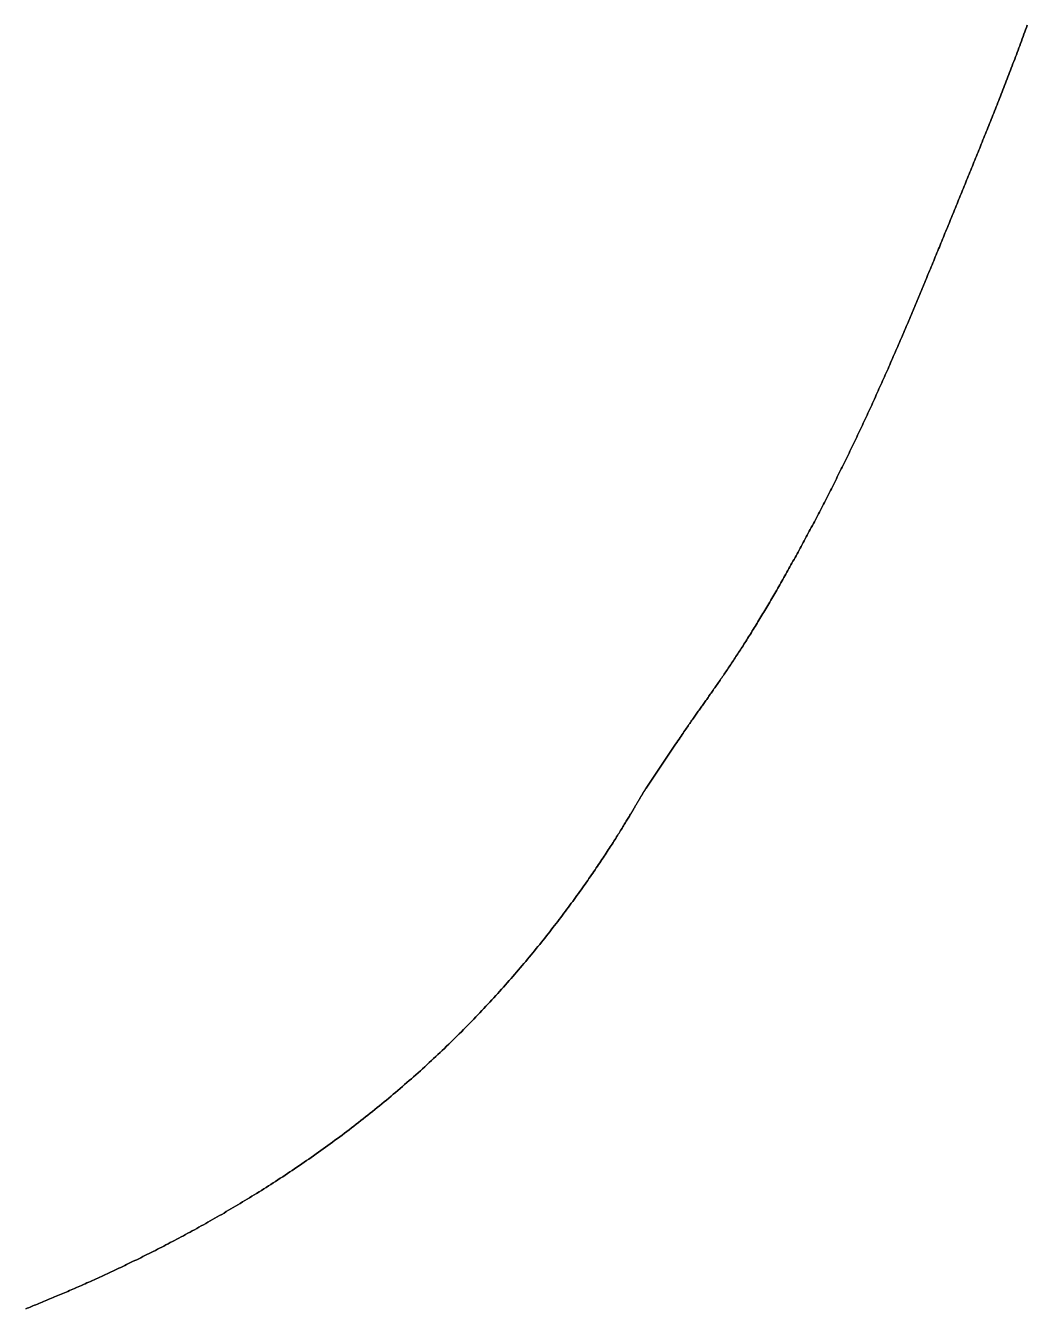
# Model space of a CAD drawing. Header units: inches. Extents: x 130170 to 284068, y 377793 to 804530.
# Drawn here: x 257851.3 to 257929.2, y 736270.2 to 736370 of the extents above; entities that cross this region are included whole.
import ezdxf

# ---------------------------------------------------------------- set-up
doc = ezdxf.new("R2010")
doc.units = ezdxf.units.IN
doc.header["$MEASUREMENT"] = 0
doc.layers.add('muni_il', color=7, linetype='Continuous')

msp = doc.modelspace()

# ---------------------------------------------------------------- linework, layer by layer
at = {"layer": 'muni_il'}
for points in [[(257851.306, 736270.209), (257851.418, 736270.254), (257851.531, 736270.299), (257851.645, 736270.345), (257851.759, 736270.391), (257851.874, 736270.438), (257851.99, 736270.485), (257852.106, 736270.532), (257852.223, 736270.58), (257852.341, 736270.628), (257852.459, 736270.677), (257852.579, 736270.726), (257852.698, 736270.775), (257852.819, 736270.825), (257852.94, 736270.875), (257853.062, 736270.926), (257853.185, 736270.977), (257853.308, 736271.029), (257853.432, 736271.081), (257853.557, 736271.133), (257853.683, 736271.186), (257853.809, 736271.24), (257853.936, 736271.294), (257854.064, 736271.348), (257854.192, 736271.403), (257854.322, 736271.458), (257854.452, 736271.514), (257854.582, 736271.57), (257854.714, 736271.627), (257854.846, 736271.684), (257854.979, 736271.742), (257855.113, 736271.8), (257855.247, 736271.859), (257855.382, 736271.918), (257855.518, 736271.978), (257855.655, 736272.038), (257855.792, 736272.099), (257855.931, 736272.161), (257856.069, 736272.223), (257856.209, 736272.285), (257856.349, 736272.348), (257856.491, 736272.412), (257856.633, 736272.476), (257856.775, 736272.54), (257856.919, 736272.606), (257857.063, 736272.671), (257857.207, 736272.738), (257857.353, 736272.805), (257857.499, 736272.872), (257857.646, 736272.94), (257857.794, 736273.009), (257857.943, 736273.078), (257858.092, 736273.148), (257858.242, 736273.219), (257858.393, 736273.29), (257858.544, 736273.361), (257858.696, 736273.434), (257858.849, 736273.507), (257859.002, 736273.58), (257859.156, 736273.654), (257859.311, 736273.729), (257859.467, 736273.804), (257859.623, 736273.88), (257859.78, 736273.957), (257859.938, 736274.034), (257860.096, 736274.112), (257860.255, 736274.19), (257860.415, 736274.27), (257860.575, 736274.349), (257860.736, 736274.43), (257860.897, 736274.511), (257861.06, 736274.593), (257861.223, 736274.675), (257861.386, 736274.758), (257861.55, 736274.841), (257861.715, 736274.926), (257861.88, 736275.011), (257862.046, 736275.097), (257862.213, 736275.183), (257862.38, 736275.27), (257862.548, 736275.357), (257862.716, 736275.446), (257862.884, 736275.535), (257863.054, 736275.624), (257863.224, 736275.715), (257863.394, 736275.806), (257863.565, 736275.897), (257863.737, 736275.99), (257863.909, 736276.083), (257864.081, 736276.176), (257864.254, 736276.271), (257864.428, 736276.366), (257864.602, 736276.462), (257864.776, 736276.558), (257864.951, 736276.655), (257865.127, 736276.753), (257865.302, 736276.852), (257865.479, 736276.951), (257865.655, 736277.051), (257865.832, 736277.151), (257866.01, 736277.252), (257866.188, 736277.354), (257866.366, 736277.457), (257866.545, 736277.56), (257866.724, 736277.664), (257866.903, 736277.769), (257867.083, 736277.874), (257867.263, 736277.98), (257867.443, 736278.087), (257867.624, 736278.195), (257867.805, 736278.303), (257867.986, 736278.412), (257868.168, 736278.521), (257868.349, 736278.631), (257868.531, 736278.742), (257868.714, 736278.854), (257868.896, 736278.966), (257869.079, 736279.079), (257869.262, 736279.193), (257869.445, 736279.307), (257869.629, 736279.422), (257869.812, 736279.538), (257869.996, 736279.654), (257870.18, 736279.771), (257870.364, 736279.889), (257870.548, 736280.007), (257870.732, 736280.126), (257870.917, 736280.246), (257871.101, 736280.367), (257871.286, 736280.488), (257871.471, 736280.609), (257871.656, 736280.732), (257871.841, 736280.855), (257872.026, 736280.979), (257872.211, 736281.103), (257872.396, 736281.228), (257872.581, 736281.354), (257872.766, 736281.481), (257872.951, 736281.607), (257873.136, 736281.735), (257873.321, 736281.864), (257873.506, 736281.993), (257873.691, 736282.122), (257873.876, 736282.253), (257874.06, 736282.384), (257874.245, 736282.515), (257874.43, 736282.647), (257874.615, 736282.78), (257874.799, 736282.914), (257874.983, 736283.048), (257875.168, 736283.183), (257875.352, 736283.318), (257875.536, 736283.454), (257875.72, 736283.591), (257875.903, 736283.728), (257876.087, 736283.866), (257876.27, 736284.004), (257876.453, 736284.143), (257876.636, 736284.283), (257876.819, 736284.423), (257877.001, 736284.564), (257877.184, 736284.705), (257877.366, 736284.847), (257877.547, 736284.99), (257877.729, 736285.133), (257877.91, 736285.277), (257878.091, 736285.421), (257878.272, 736285.566), (257878.452, 736285.711), (257878.632, 736285.857), (257878.812, 736286.004), (257878.991, 736286.151), (257879.171, 736286.299), (257879.35, 736286.447), (257879.528, 736286.595), (257879.706, 736286.745), (257879.884, 736286.895), (257880.061, 736287.045), (257880.238, 736287.196), (257880.415, 736287.347), (257880.591, 736287.499), (257880.767, 736287.651), (257880.943, 736287.804), (257881.117, 736287.957), (257881.292, 736288.111), (257881.466, 736288.265), (257881.64, 736288.42), (257881.813, 736288.575), (257881.986, 736288.731), (257882.159, 736288.887), (257882.331, 736289.043), (257882.502, 736289.2), (257882.673, 736289.357), (257882.843, 736289.515), (257883.013, 736289.673), (257883.183, 736289.832), (257883.352, 736289.991), (257883.52, 736290.151), (257883.688, 736290.31), (257883.856, 736290.47), (257884.023, 736290.631), (257884.189, 736290.792), (257884.355, 736290.953), (257884.52, 736291.115), (257884.685, 736291.277), (257884.849, 736291.439), (257885.012, 736291.602), (257885.175, 736291.765), (257885.337, 736291.928), (257885.499, 736292.091), (257885.66, 736292.255), (257885.821, 736292.419), (257885.981, 736292.583), (257886.14, 736292.748), (257886.298, 736292.912), (257886.456, 736293.077), (257886.614, 736293.242), (257886.77, 736293.408), (257886.926, 736293.573), (257887.082, 736293.739), (257887.236, 736293.905), (257887.39, 736294.071), (257887.544, 736294.237), (257887.696, 736294.404), (257887.848, 736294.57), (257887.999, 736294.737), (257888.15, 736294.903), (257888.3, 736295.07), (257888.449, 736295.237), (257888.597, 736295.403), (257888.745, 736295.57), (257888.891, 736295.737), (257889.037, 736295.904), (257889.183, 736296.07), (257889.327, 736296.237), (257889.471, 736296.404), (257889.614, 736296.57), (257889.756, 736296.737), (257889.897, 736296.903), (257890.038, 736297.07), (257890.177, 736297.236), (257890.316, 736297.402), (257890.454, 736297.568), (257890.591, 736297.733), (257890.727, 736297.899), (257890.863, 736298.064), (257890.997, 736298.229), (257891.131, 736298.394), (257891.264, 736298.558), (257891.396, 736298.722), (257891.527, 736298.886), (257891.657, 736299.049), (257891.786, 736299.212), (257891.914, 736299.375), (257892.042, 736299.537), (257892.168, 736299.699), (257892.293, 736299.86), (257892.418, 736300.021), (257892.541, 736300.181), (257892.664, 736300.341), (257892.785, 736300.5), (257892.906, 736300.659), (257893.025, 736300.817), (257893.144, 736300.974), (257893.261, 736301.131), (257893.378, 736301.287), (257893.493, 736301.443), (257893.607, 736301.597), (257893.721, 736301.751), (257893.833, 736301.904), (257893.944, 736302.057), (257894.054, 736302.208), (257894.163, 736302.359), (257894.271, 736302.509), (257894.378, 736302.658), (257894.484, 736302.806), (257894.588, 736302.953), (257894.691, 736303.099), (257894.794, 736303.244), (257894.895, 736303.388), (257894.995, 736303.531), (257895.094, 736303.673), (257895.192, 736303.814), (257895.288, 736303.954), (257895.383, 736304.092), (257895.478, 736304.229), (257895.571, 736304.366), (257895.662, 736304.501), (257895.753, 736304.635), (257895.842, 736304.767), (257895.93, 736304.898), (257896.017, 736305.028), (257896.103, 736305.156), (257896.187, 736305.284), (257896.271, 736305.409), (257896.353, 736305.534), (257896.433, 736305.657), (257896.513, 736305.778), (257896.591, 736305.898), (257896.668, 736306.016), (257896.744, 736306.134), (257896.818, 736306.249), (257896.892, 736306.363), (257896.964, 736306.475), (257897.034, 736306.586), (257897.104, 736306.695), (257897.172, 736306.803), (257897.239, 736306.909), (257897.305, 736307.013), (257897.369, 736307.116), (257897.433, 736307.217), (257897.495, 736307.316), (257897.555, 736307.414), (257897.615, 736307.509), (257897.673, 736307.604), (257897.73, 736307.696), (257897.786, 736307.787), (257897.84, 736307.876), (257897.894, 736307.963), (257897.946, 736308.049), (257897.997, 736308.133), (257898.047, 736308.215), (257898.096, 736308.295), (257898.143, 736308.374), (257898.19, 736308.451), (257898.235, 736308.526), (257898.279, 736308.6), (257898.322, 736308.672), (257898.364, 736308.742), (257898.404, 736308.81), (257898.444, 736308.877), (257898.483, 736308.943), (257898.52, 736309.006), (257898.557, 736309.068), (257898.592, 736309.128), (257898.627, 736309.187), (257898.66, 736309.244), (257898.693, 736309.299), (257898.725, 736309.353), (257898.755, 736309.406), (257898.785, 736309.457), (257898.814, 736309.506), (257898.842, 736309.554), (257898.869, 736309.601), (257898.896, 736309.646), (257898.921, 736309.69), (257898.946, 736309.732), (257898.97, 736309.773), (257898.993, 736309.813), (257899.016, 736309.851), (257899.038, 736309.889), (257899.059, 736309.925), (257899.079, 736309.96), (257899.099, 736309.994), (257899.118, 736310.026), (257899.137, 736310.058), (257899.155, 736310.088), (257899.173, 736310.118), (257899.19, 736310.146), (257899.206, 736310.174), (257899.222, 736310.201), (257899.237, 736310.226), (257899.252, 736310.251), (257899.267, 736310.275), (257899.281, 736310.298), (257899.294, 736310.321), (257899.308, 736310.342), (257899.32, 736310.363), (257899.333, 736310.383), (257899.345, 736310.403), (257899.356, 736310.421), (257899.368, 736310.44), (257899.379, 736310.457), (257899.389, 736310.474), (257899.399, 736310.49), (257899.409, 736310.506), (257899.419, 736310.521), (257899.428, 736310.535), (257899.437, 736310.549), (257899.445, 736310.562), (257899.453, 736310.575), (257899.461, 736310.587), (257899.469, 736310.598), (257899.476, 736310.609), (257899.483, 736310.62), (257899.489, 736310.63), (257899.496, 736310.639), (257899.501, 736310.648), (257899.507, 736310.656), (257899.512, 736310.664), (257899.517, 736310.671), (257899.521, 736310.677), (257899.525, 736310.683), (257899.529, 736310.689), (257899.532, 736310.694), (257899.535, 736310.698), (257899.538, 736310.702), (257899.54, 736310.705), (257901.401, 736313.496), (257901.622, 736313.823), (257901.725, 736313.975), (257901.824, 736314.121), (257901.918, 736314.259), (257902.008, 736314.392), (257902.095, 736314.519), (257902.178, 736314.642), (257902.258, 736314.759), (257902.334, 736314.872), (257902.409, 736314.98), (257902.48, 736315.085), (257902.55, 736315.187), (257902.617, 736315.285), (257902.683, 736315.381), (257902.747, 736315.474), (257902.809, 736315.565), (257902.87, 736315.653), (257902.93, 736315.74), (257902.989, 736315.825), (257903.046, 736315.908), (257903.103, 736315.99), (257903.16, 736316.071), (257903.215, 736316.151), (257903.27, 736316.23), (257903.325, 736316.308), (257903.38, 736316.386), (257903.434, 736316.463), (257903.488, 736316.54), (257903.541, 736316.617), (257903.595, 736316.693), (257903.649, 736316.769), (257903.702, 736316.845), (257903.756, 736316.921), (257903.809, 736316.997), (257903.863, 736317.073), (257903.917, 736317.149), (257903.971, 736317.226), (257904.026, 736317.303), (257904.08, 736317.38), (257904.135, 736317.457), (257904.19, 736317.535), (257904.245, 736317.613), (257904.301, 736317.692), (257904.356, 736317.771), (257904.413, 736317.85), (257904.469, 736317.93), (257904.526, 736318.011), (257904.583, 736318.092), (257904.64, 736318.173), (257904.698, 736318.255), (257904.756, 736318.338), (257904.814, 736318.421), (257904.873, 736318.505), (257904.932, 736318.59), (257904.991, 736318.675), (257905.051, 736318.761), (257905.111, 736318.848), (257905.171, 736318.935), (257905.232, 736319.023), (257905.293, 736319.111), (257905.355, 736319.2), (257905.416, 736319.29), (257905.479, 736319.381), (257905.541, 736319.472), (257905.604, 736319.564), (257905.667, 736319.657), (257905.73, 736319.751), (257905.794, 736319.845), (257905.859, 736319.94), (257905.923, 736320.036), (257905.988, 736320.133), (257906.053, 736320.23), (257906.119, 736320.329), (257906.185, 736320.428), (257906.251, 736320.528), (257906.318, 736320.628), (257906.385, 736320.73), (257906.452, 736320.832), (257906.519, 736320.935), (257906.587, 736321.039), (257906.656, 736321.144), (257906.724, 736321.249), (257906.793, 736321.356), (257906.862, 736321.463), (257906.932, 736321.571), (257907.002, 736321.68), (257907.072, 736321.789), (257907.143, 736321.9), (257907.213, 736322.011), (257907.284, 736322.124), (257907.356, 736322.237), (257907.428, 736322.35), (257907.5, 736322.465), (257907.572, 736322.58), (257907.645, 736322.697), (257907.717, 736322.814), (257907.79, 736322.932), (257907.864, 736323.05), (257907.938, 736323.17), (257908.012, 736323.29), (257908.086, 736323.411), (257908.16, 736323.533), (257908.235, 736323.656), (257908.31, 736323.779), (257908.385, 736323.903), (257908.46, 736324.028), (257908.536, 736324.154), (257908.612, 736324.28), (257908.688, 736324.407), (257908.764, 736324.535), (257908.841, 736324.663), (257908.917, 736324.792), (257908.994, 736324.922), (257909.071, 736325.053), (257909.148, 736325.184), (257909.225, 736325.316), (257909.303, 736325.448), (257909.381, 736325.581), (257909.458, 736325.715), (257909.536, 736325.849), (257909.615, 736325.984), (257909.693, 736326.119), (257909.771, 736326.255), (257909.849, 736326.392), (257909.928, 736326.529), (257910.007, 736326.666), (257910.085, 736326.804), (257910.164, 736326.943), (257910.243, 736327.082), (257910.322, 736327.221), (257910.401, 736327.362), (257910.48, 736327.502), (257910.559, 736327.643), (257910.638, 736327.784), (257910.717, 736327.926), (257910.797, 736328.069), (257910.876, 736328.211), (257910.955, 736328.354), (257911.035, 736328.498), (257911.114, 736328.641), (257911.193, 736328.785), (257911.273, 736328.93), (257911.352, 736329.075), (257911.431, 736329.22), (257911.51, 736329.366), (257911.59, 736329.511), (257911.669, 736329.658), (257911.748, 736329.804), (257911.827, 736329.951), (257911.907, 736330.098), (257911.986, 736330.245), (257912.065, 736330.393), (257912.144, 736330.541), (257912.223, 736330.689), (257912.302, 736330.837), (257912.381, 736330.986), (257912.459, 736331.134), (257912.538, 736331.283), (257912.617, 736331.433), (257912.696, 736331.582), (257912.774, 736331.732), (257912.853, 736331.882), (257912.931, 736332.032), (257913.009, 736332.182), (257913.088, 736332.333), (257913.166, 736332.483), (257913.244, 736332.634), (257913.322, 736332.785), (257913.399, 736332.936), (257913.477, 736333.088), (257913.555, 736333.239), (257913.632, 736333.391), (257913.71, 736333.543), (257913.787, 736333.695), (257913.864, 736333.847), (257913.941, 736334), (257914.019, 736334.152), (257914.096, 736334.305), (257914.172, 736334.458), (257914.249, 736334.611), (257914.326, 736334.764), (257914.402, 736334.917), (257914.478, 736335.07), (257914.555, 736335.224), (257914.631, 736335.377), (257914.707, 736335.531), (257914.783, 736335.685), (257914.858, 736335.839), (257914.934, 736335.993), (257915.01, 736336.147), (257915.085, 736336.302), (257915.16, 736336.456), (257915.235, 736336.611), (257915.31, 736336.765), (257915.385, 736336.92), (257915.46, 736337.075), (257915.535, 736337.23), (257915.609, 736337.385), (257915.684, 736337.54), (257915.758, 736337.695), (257915.832, 736337.851), (257915.906, 736338.006), (257915.98, 736338.162), (257916.053, 736338.318), (257916.127, 736338.473), (257916.201, 736338.629), (257916.274, 736338.785), (257916.347, 736338.941), (257916.42, 736339.097), (257916.493, 736339.253), (257916.566, 736339.41), (257916.638, 736339.566), (257916.711, 736339.722), (257916.783, 736339.879), (257916.856, 736340.035), (257916.928, 736340.192), (257917, 736340.348), (257917.072, 736340.505), (257917.143, 736340.662), (257917.215, 736340.818), (257917.286, 736340.975), (257917.358, 736341.132), (257917.429, 736341.289), (257917.5, 736341.446), (257917.571, 736341.603), (257917.641, 736341.76), (257917.712, 736341.917), (257917.782, 736342.074), (257917.853, 736342.231), (257917.923, 736342.388), (257917.993, 736342.545), (257918.063, 736342.702), (257918.132, 736342.859), (257918.202, 736343.016), (257918.271, 736343.173), (257918.341, 736343.33), (257918.41, 736343.487), (257918.479, 736343.644), (257918.548, 736343.801), (257918.616, 736343.958), (257918.685, 736344.115), (257918.754, 736344.272), (257918.822, 736344.429), (257918.89, 736344.585), (257918.958, 736344.742), (257919.026, 736344.899), (257919.094, 736345.056), (257919.162, 736345.212), (257919.229, 736345.369), (257919.296, 736345.526), (257919.364, 736345.682), (257919.431, 736345.839), (257919.498, 736345.995), (257919.565, 736346.151), (257919.631, 736346.307), (257919.698, 736346.464), (257919.764, 736346.62), (257919.831, 736346.776), (257919.897, 736346.932), (257919.963, 736347.088), (257920.029, 736347.243), (257920.095, 736347.399), (257920.16, 736347.555), (257920.226, 736347.71), (257920.291, 736347.866), (257920.356, 736348.021), (257920.422, 736348.177), (257920.487, 736348.332), (257920.552, 736348.487), (257920.617, 736348.642), (257920.681, 736348.797), (257920.746, 736348.952), (257920.811, 736349.106), (257920.875, 736349.261), (257920.939, 736349.416), (257921.004, 736349.57), (257921.068, 736349.725), (257921.132, 736349.879), (257921.196, 736350.033), (257921.259, 736350.187), (257921.323, 736350.341), (257921.387, 736350.495), (257921.45, 736350.649), (257921.514, 736350.803), (257921.577, 736350.956), (257921.641, 736351.11), (257921.704, 736351.264), (257921.767, 736351.417), (257921.83, 736351.57), (257921.894, 736351.724), (257921.957, 736351.877), (257922.02, 736352.03), (257922.082, 736352.183), (257922.145, 736352.336), (257922.208, 736352.489), (257922.271, 736352.642), (257922.333, 736352.795), (257922.396, 736352.948), (257922.459, 736353.101), (257922.521, 736353.253), (257922.584, 736353.406), (257922.646, 736353.559), (257922.709, 736353.712), (257922.771, 736353.864), (257922.834, 736354.017), (257922.896, 736354.17), (257922.958, 736354.322), (257923.021, 736354.475), (257923.083, 736354.627), (257923.145, 736354.78), (257923.208, 736354.932), (257923.27, 736355.085), (257923.332, 736355.238), (257923.395, 736355.391), (257923.457, 736355.543), (257923.519, 736355.696), (257923.582, 736355.849), (257923.644, 736356.002), (257923.706, 736356.155), (257923.769, 736356.308), (257923.831, 736356.461), (257923.893, 736356.614), (257923.956, 736356.767), (257924.018, 736356.921), (257924.081, 736357.074), (257924.143, 736357.228), (257924.206, 736357.381), (257924.269, 736357.535), (257924.331, 736357.689), (257924.394, 736357.843), (257924.456, 736357.997), (257924.519, 736358.152), (257924.582, 736358.306), (257924.645, 736358.461), (257924.708, 736358.616), (257924.771, 736358.771), (257924.834, 736358.926), (257924.897, 736359.081), (257924.96, 736359.237), (257925.023, 736359.393), (257925.086, 736359.549), (257925.149, 736359.705), (257925.213, 736359.861), (257925.276, 736360.018), (257925.339, 736360.175), (257925.403, 736360.332), (257925.467, 736360.489), (257925.53, 736360.647), (257925.594, 736360.805), (257925.658, 736360.963), (257925.721, 736361.121), (257925.785, 736361.28), (257925.849, 736361.439), (257925.913, 736361.598), (257925.977, 736361.758), (257926.041, 736361.918), (257926.106, 736362.078), (257926.17, 736362.239), (257926.234, 736362.4), (257926.299, 736362.561), (257926.363, 736362.723), (257926.428, 736362.884), (257926.492, 736363.047), (257926.557, 736363.209), (257926.622, 736363.372), (257926.686, 736363.536), (257926.751, 736363.699), (257926.816, 736363.864), (257926.881, 736364.028), (257926.946, 736364.193), (257927.011, 736364.358), (257927.076, 736364.524), (257927.141, 736364.69), (257927.206, 736364.856), (257927.271, 736365.023), (257927.337, 736365.191), (257927.402, 736365.358), (257927.468, 736365.527), (257927.533, 736365.695), (257927.598, 736365.864), (257927.664, 736366.034), (257927.729, 736366.204), (257927.795, 736366.374), (257927.86, 736366.545), (257927.926, 736366.716), (257927.992, 736366.888), (257928.057, 736367.06), (257928.123, 736367.232), (257928.188, 736367.406), (257928.254, 736367.579), (257928.32, 736367.753), (257928.385, 736367.928), (257928.451, 736368.103), (257928.517, 736368.278), (257928.582, 736368.454), (257928.648, 736368.63), (257928.714, 736368.807), (257928.779, 736368.985), (257928.845, 736369.163), (257928.91, 736369.341), (257928.976, 736369.52), (257929.041, 736369.699), (257929.107, 736369.879), (257929.172, 736370.059)], [(257929.172, 736370.059), (257929.107, 736369.879), (257929.041, 736369.699), (257928.976, 736369.52), (257928.91, 736369.341), (257928.845, 736369.163), (257928.779, 736368.985), (257928.714, 736368.807), (257928.648, 736368.63), (257928.582, 736368.454), (257928.517, 736368.278), (257928.451, 736368.103), (257928.385, 736367.928), (257928.32, 736367.753), (257928.254, 736367.579), (257928.188, 736367.406), (257928.123, 736367.232), (257928.057, 736367.06), (257927.992, 736366.888), (257927.926, 736366.716), (257927.86, 736366.545), (257927.795, 736366.374), (257927.729, 736366.204), (257927.664, 736366.034), (257927.598, 736365.864), (257927.533, 736365.695), (257927.468, 736365.527), (257927.402, 736365.358), (257927.337, 736365.191), (257927.271, 736365.023), (257927.206, 736364.856), (257927.141, 736364.69), (257927.076, 736364.524), (257927.011, 736364.358), (257926.946, 736364.193), (257926.881, 736364.028), (257926.816, 736363.864), (257926.751, 736363.699), (257926.686, 736363.536), (257926.622, 736363.372), (257926.557, 736363.209), (257926.492, 736363.047), (257926.428, 736362.884), (257926.363, 736362.723), (257926.299, 736362.561), (257926.234, 736362.4), (257926.17, 736362.239), (257926.106, 736362.078), (257926.041, 736361.918), (257925.977, 736361.758), (257925.913, 736361.598), (257925.849, 736361.439), (257925.785, 736361.28), (257925.721, 736361.121), (257925.658, 736360.963), (257925.594, 736360.805), (257925.53, 736360.647), (257925.467, 736360.489), (257925.403, 736360.332), (257925.339, 736360.175), (257925.276, 736360.018), (257925.213, 736359.861), (257925.149, 736359.705), (257925.086, 736359.549), (257925.023, 736359.393), (257924.96, 736359.237), (257924.897, 736359.081), (257924.834, 736358.926), (257924.771, 736358.771), (257924.708, 736358.616), (257924.645, 736358.461), (257924.582, 736358.306), (257924.519, 736358.152), (257924.456, 736357.997), (257924.394, 736357.843), (257924.331, 736357.689), (257924.269, 736357.535), (257924.206, 736357.381), (257924.143, 736357.228), (257924.081, 736357.074), (257924.018, 736356.921), (257923.956, 736356.767), (257923.893, 736356.614), (257923.831, 736356.461), (257923.769, 736356.308), (257923.706, 736356.155), (257923.644, 736356.002), (257923.582, 736355.849), (257923.519, 736355.696), (257923.457, 736355.543), (257923.395, 736355.391), (257923.332, 736355.238), (257923.27, 736355.085), (257923.208, 736354.932), (257923.145, 736354.78), (257923.083, 736354.627), (257923.021, 736354.475), (257922.958, 736354.322), (257922.896, 736354.17), (257922.834, 736354.017), (257922.771, 736353.864), (257922.709, 736353.712), (257922.646, 736353.559), (257922.584, 736353.406), (257922.521, 736353.253), (257922.459, 736353.101), (257922.396, 736352.948), (257922.333, 736352.795), (257922.271, 736352.642), (257922.208, 736352.489), (257922.145, 736352.336), (257922.082, 736352.183), (257922.02, 736352.03), (257921.957, 736351.877), (257921.894, 736351.724), (257921.83, 736351.57), (257921.767, 736351.417), (257921.704, 736351.264), (257921.641, 736351.11), (257921.577, 736350.956), (257921.514, 736350.803), (257921.45, 736350.649), (257921.387, 736350.495), (257921.323, 736350.341), (257921.259, 736350.187), (257921.196, 736350.033), (257921.132, 736349.879), (257921.068, 736349.725), (257921.004, 736349.57), (257920.939, 736349.416), (257920.875, 736349.261), (257920.811, 736349.106), (257920.746, 736348.952), (257920.681, 736348.797), (257920.617, 736348.642), (257920.552, 736348.487), (257920.487, 736348.332), (257920.422, 736348.177), (257920.356, 736348.021), (257920.291, 736347.866), (257920.226, 736347.71), (257920.16, 736347.555), (257920.095, 736347.399), (257920.029, 736347.243), (257919.963, 736347.088), (257919.897, 736346.932), (257919.831, 736346.776), (257919.764, 736346.62), (257919.698, 736346.464), (257919.631, 736346.307), (257919.565, 736346.151), (257919.498, 736345.995), (257919.431, 736345.839), (257919.364, 736345.682), (257919.296, 736345.526), (257919.229, 736345.369), (257919.162, 736345.212), (257919.094, 736345.056), (257919.026, 736344.899), (257918.958, 736344.742), (257918.89, 736344.585), (257918.822, 736344.429), (257918.754, 736344.272), (257918.685, 736344.115), (257918.616, 736343.958), (257918.548, 736343.801), (257918.479, 736343.644), (257918.41, 736343.487), (257918.341, 736343.33), (257918.271, 736343.173), (257918.202, 736343.016), (257918.132, 736342.859), (257918.063, 736342.702), (257917.993, 736342.545), (257917.923, 736342.388), (257917.853, 736342.231), (257917.782, 736342.074), (257917.712, 736341.917), (257917.641, 736341.76), (257917.571, 736341.603), (257917.5, 736341.446), (257917.429, 736341.289), (257917.358, 736341.132), (257917.286, 736340.975), (257917.215, 736340.818), (257917.143, 736340.662), (257917.072, 736340.505), (257917, 736340.348), (257916.928, 736340.192), (257916.856, 736340.035), (257916.783, 736339.879), (257916.711, 736339.722), (257916.638, 736339.566), (257916.566, 736339.41), (257916.493, 736339.253), (257916.42, 736339.097), (257916.347, 736338.941), (257916.274, 736338.785), (257916.201, 736338.629), (257916.127, 736338.473), (257916.053, 736338.318), (257915.98, 736338.162), (257915.906, 736338.006), (257915.832, 736337.851), (257915.758, 736337.695), (257915.684, 736337.54), (257915.609, 736337.385), (257915.535, 736337.23), (257915.46, 736337.075), (257915.385, 736336.92), (257915.31, 736336.765), (257915.235, 736336.611), (257915.16, 736336.456), (257915.085, 736336.302), (257915.01, 736336.147), (257914.934, 736335.993), (257914.858, 736335.839), (257914.783, 736335.685), (257914.707, 736335.531), (257914.631, 736335.377), (257914.555, 736335.224), (257914.478, 736335.07), (257914.402, 736334.917), (257914.326, 736334.764), (257914.249, 736334.611), (257914.172, 736334.458), (257914.096, 736334.305), (257914.019, 736334.152), (257913.941, 736334), (257913.864, 736333.847), (257913.787, 736333.695), (257913.71, 736333.543), (257913.632, 736333.391), (257913.555, 736333.239), (257913.477, 736333.088), (257913.399, 736332.936), (257913.322, 736332.785), (257913.244, 736332.634), (257913.166, 736332.483), (257913.088, 736332.333), (257913.009, 736332.182), (257912.931, 736332.032), (257912.853, 736331.882), (257912.774, 736331.732), (257912.696, 736331.582), (257912.617, 736331.433), (257912.538, 736331.283), (257912.459, 736331.134), (257912.381, 736330.986), (257912.302, 736330.837), (257912.223, 736330.689), (257912.144, 736330.541), (257912.065, 736330.393), (257911.986, 736330.245), (257911.907, 736330.098), (257911.827, 736329.951), (257911.748, 736329.804), (257911.669, 736329.658), (257911.59, 736329.511), (257911.51, 736329.366), (257911.431, 736329.22), (257911.352, 736329.075), (257911.273, 736328.93), (257911.193, 736328.785), (257911.114, 736328.641), (257911.035, 736328.498), (257910.955, 736328.354), (257910.876, 736328.211), (257910.797, 736328.069), (257910.717, 736327.926), (257910.638, 736327.784), (257910.559, 736327.643), (257910.48, 736327.502), (257910.401, 736327.362), (257910.322, 736327.221), (257910.243, 736327.082), (257910.164, 736326.943), (257910.085, 736326.804), (257910.007, 736326.666), (257909.928, 736326.529), (257909.849, 736326.392), (257909.771, 736326.255), (257909.693, 736326.119), (257909.615, 736325.984), (257909.536, 736325.849), (257909.458, 736325.715), (257909.381, 736325.581), (257909.303, 736325.448), (257909.225, 736325.316), (257909.148, 736325.184), (257909.071, 736325.053), (257908.994, 736324.922), (257908.917, 736324.792), (257908.841, 736324.663), (257908.764, 736324.535), (257908.688, 736324.407), (257908.612, 736324.28), (257908.536, 736324.154), (257908.46, 736324.028), (257908.385, 736323.903), (257908.31, 736323.779), (257908.235, 736323.656), (257908.16, 736323.533), (257908.086, 736323.411), (257908.012, 736323.29), (257907.938, 736323.17), (257907.864, 736323.05), (257907.79, 736322.932), (257907.717, 736322.814), (257907.645, 736322.697), (257907.572, 736322.58), (257907.5, 736322.465), (257907.428, 736322.35), (257907.356, 736322.237), (257907.284, 736322.124), (257907.213, 736322.011), (257907.143, 736321.9), (257907.072, 736321.789), (257907.002, 736321.68), (257906.932, 736321.571), (257906.862, 736321.463), (257906.793, 736321.356), (257906.724, 736321.249), (257906.656, 736321.144), (257906.587, 736321.039), (257906.519, 736320.935), (257906.452, 736320.832), (257906.385, 736320.73), (257906.318, 736320.628), (257906.251, 736320.528), (257906.185, 736320.428), (257906.119, 736320.329), (257906.053, 736320.23), (257905.988, 736320.133), (257905.923, 736320.036), (257905.859, 736319.94), (257905.794, 736319.845), (257905.73, 736319.751), (257905.667, 736319.657), (257905.604, 736319.564), (257905.541, 736319.472), (257905.479, 736319.381), (257905.416, 736319.29), (257905.355, 736319.2), (257905.293, 736319.111), (257905.232, 736319.023), (257905.171, 736318.935), (257905.111, 736318.848), (257905.051, 736318.761), (257904.991, 736318.675), (257904.932, 736318.59), (257904.873, 736318.505), (257904.814, 736318.421), (257904.756, 736318.338), (257904.698, 736318.255), (257904.64, 736318.173), (257904.583, 736318.092), (257904.526, 736318.011), (257904.469, 736317.93), (257904.413, 736317.85), (257904.356, 736317.771), (257904.301, 736317.692), (257904.245, 736317.613), (257904.19, 736317.535), (257904.135, 736317.457), (257904.08, 736317.38), (257904.026, 736317.303), (257903.971, 736317.226), (257903.917, 736317.149), (257903.863, 736317.073), (257903.809, 736316.997), (257903.756, 736316.921), (257903.702, 736316.845), (257903.649, 736316.769), (257903.595, 736316.693), (257903.541, 736316.617), (257903.488, 736316.54), (257903.434, 736316.463), (257903.38, 736316.386), (257903.325, 736316.308), (257903.27, 736316.23), (257903.215, 736316.151), (257903.16, 736316.071), (257903.103, 736315.99), (257903.046, 736315.908), (257902.989, 736315.825), (257902.93, 736315.74), (257902.87, 736315.653), (257902.809, 736315.565), (257902.747, 736315.474), (257902.683, 736315.381), (257902.617, 736315.285), (257902.55, 736315.187), (257902.48, 736315.085), (257902.409, 736314.98), (257902.334, 736314.872), (257902.258, 736314.759), (257902.178, 736314.642), (257902.095, 736314.519), (257902.008, 736314.392), (257901.918, 736314.259), (257901.824, 736314.121), (257901.725, 736313.975), (257901.622, 736313.823), (257901.401, 736313.496), (257899.54, 736310.705), (257899.538, 736310.702), (257899.535, 736310.698), (257899.532, 736310.694), (257899.529, 736310.689), (257899.525, 736310.683), (257899.521, 736310.677), (257899.517, 736310.671), (257899.512, 736310.664), (257899.507, 736310.656), (257899.501, 736310.648), (257899.496, 736310.639), (257899.489, 736310.63), (257899.483, 736310.62), (257899.476, 736310.609), (257899.469, 736310.598), (257899.461, 736310.587), (257899.453, 736310.575), (257899.445, 736310.562), (257899.437, 736310.549), (257899.428, 736310.535), (257899.419, 736310.521), (257899.409, 736310.506), (257899.399, 736310.49), (257899.389, 736310.474), (257899.379, 736310.457), (257899.368, 736310.44), (257899.356, 736310.421), (257899.345, 736310.403), (257899.333, 736310.383), (257899.32, 736310.363), (257899.308, 736310.342), (257899.294, 736310.321), (257899.281, 736310.298), (257899.267, 736310.275), (257899.252, 736310.251), (257899.237, 736310.226), (257899.222, 736310.201), (257899.206, 736310.174), (257899.19, 736310.146), (257899.173, 736310.118), (257899.155, 736310.088), (257899.137, 736310.058), (257899.118, 736310.026), (257899.099, 736309.994), (257899.079, 736309.96), (257899.059, 736309.925), (257899.038, 736309.889), (257899.016, 736309.851), (257898.993, 736309.813), (257898.97, 736309.773), (257898.946, 736309.732), (257898.921, 736309.69), (257898.896, 736309.646), (257898.869, 736309.601), (257898.842, 736309.554), (257898.814, 736309.506), (257898.785, 736309.457), (257898.755, 736309.406), (257898.725, 736309.353), (257898.693, 736309.299), (257898.66, 736309.244), (257898.627, 736309.187), (257898.592, 736309.128), (257898.557, 736309.068), (257898.52, 736309.006), (257898.483, 736308.943), (257898.444, 736308.877), (257898.404, 736308.81), (257898.364, 736308.742), (257898.322, 736308.672), (257898.279, 736308.6), (257898.235, 736308.526), (257898.19, 736308.451), (257898.143, 736308.374), (257898.096, 736308.295), (257898.047, 736308.215), (257897.997, 736308.133), (257897.946, 736308.049), (257897.894, 736307.963), (257897.84, 736307.876), (257897.786, 736307.787), (257897.73, 736307.696), (257897.673, 736307.604), (257897.615, 736307.509), (257897.555, 736307.414), (257897.495, 736307.316), (257897.433, 736307.217), (257897.369, 736307.116), (257897.305, 736307.013), (257897.239, 736306.909), (257897.172, 736306.803), (257897.104, 736306.695), (257897.034, 736306.586), (257896.964, 736306.475), (257896.892, 736306.363), (257896.818, 736306.249), (257896.744, 736306.134), (257896.668, 736306.016), (257896.591, 736305.898), (257896.513, 736305.778), (257896.433, 736305.657), (257896.353, 736305.534), (257896.271, 736305.409), (257896.187, 736305.284), (257896.103, 736305.156), (257896.017, 736305.028), (257895.93, 736304.898), (257895.842, 736304.767), (257895.753, 736304.635), (257895.662, 736304.501), (257895.571, 736304.366), (257895.478, 736304.229), (257895.383, 736304.092), (257895.288, 736303.954), (257895.192, 736303.814), (257895.094, 736303.673), (257894.995, 736303.531), (257894.895, 736303.388), (257894.794, 736303.244), (257894.691, 736303.099), (257894.588, 736302.953), (257894.484, 736302.806), (257894.378, 736302.658), (257894.271, 736302.509), (257894.163, 736302.359), (257894.054, 736302.208), (257893.944, 736302.057), (257893.833, 736301.904), (257893.721, 736301.751), (257893.607, 736301.597), (257893.493, 736301.443), (257893.378, 736301.287), (257893.261, 736301.131), (257893.144, 736300.974), (257893.025, 736300.817), (257892.906, 736300.659), (257892.785, 736300.5), (257892.664, 736300.341), (257892.541, 736300.181), (257892.418, 736300.021), (257892.293, 736299.86), (257892.168, 736299.699), (257892.042, 736299.537), (257891.914, 736299.375), (257891.786, 736299.212), (257891.657, 736299.049), (257891.527, 736298.886), (257891.396, 736298.722), (257891.264, 736298.558), (257891.131, 736298.394), (257890.997, 736298.229), (257890.863, 736298.064), (257890.727, 736297.899), (257890.591, 736297.733), (257890.454, 736297.568), (257890.316, 736297.402), (257890.177, 736297.236), (257890.038, 736297.07), (257889.897, 736296.903), (257889.756, 736296.737), (257889.614, 736296.57), (257889.471, 736296.404), (257889.327, 736296.237), (257889.183, 736296.07), (257889.037, 736295.904), (257888.891, 736295.737), (257888.745, 736295.57), (257888.597, 736295.403), (257888.449, 736295.237), (257888.3, 736295.07), (257888.15, 736294.903), (257887.999, 736294.737), (257887.848, 736294.57), (257887.696, 736294.404), (257887.544, 736294.237), (257887.39, 736294.071), (257887.236, 736293.905), (257887.082, 736293.739), (257886.926, 736293.573), (257886.77, 736293.408), (257886.614, 736293.242), (257886.456, 736293.077), (257886.298, 736292.912), (257886.14, 736292.748), (257885.981, 736292.583), (257885.821, 736292.419), (257885.66, 736292.255), (257885.499, 736292.091), (257885.337, 736291.928), (257885.175, 736291.765), (257885.012, 736291.602), (257884.849, 736291.439), (257884.685, 736291.277), (257884.52, 736291.115), (257884.355, 736290.953), (257884.189, 736290.792), (257884.023, 736290.631), (257883.856, 736290.47), (257883.688, 736290.31), (257883.52, 736290.151), (257883.352, 736289.991), (257883.183, 736289.832), (257883.013, 736289.673), (257882.843, 736289.515), (257882.673, 736289.357), (257882.502, 736289.2), (257882.331, 736289.043), (257882.159, 736288.887), (257881.986, 736288.731), (257881.813, 736288.575), (257881.64, 736288.42), (257881.466, 736288.265), (257881.292, 736288.111), (257881.117, 736287.957), (257880.943, 736287.804), (257880.767, 736287.651), (257880.591, 736287.499), (257880.415, 736287.347), (257880.238, 736287.196), (257880.061, 736287.045), (257879.884, 736286.895), (257879.706, 736286.745), (257879.528, 736286.595), (257879.35, 736286.447), (257879.171, 736286.299), (257878.991, 736286.151), (257878.812, 736286.004), (257878.632, 736285.857), (257878.452, 736285.711), (257878.272, 736285.566), (257878.091, 736285.421), (257877.91, 736285.277), (257877.729, 736285.133), (257877.547, 736284.99), (257877.366, 736284.847), (257877.184, 736284.705), (257877.001, 736284.564), (257876.819, 736284.423), (257876.636, 736284.283), (257876.453, 736284.143), (257876.27, 736284.004), (257876.087, 736283.866), (257875.903, 736283.728), (257875.72, 736283.591), (257875.536, 736283.454), (257875.352, 736283.318), (257875.168, 736283.183), (257874.983, 736283.048), (257874.799, 736282.914), (257874.615, 736282.78), (257874.43, 736282.647), (257874.245, 736282.515), (257874.06, 736282.384), (257873.876, 736282.253), (257873.691, 736282.122), (257873.506, 736281.993), (257873.321, 736281.864), (257873.136, 736281.735), (257872.951, 736281.607), (257872.766, 736281.481), (257872.581, 736281.354), (257872.396, 736281.228), (257872.211, 736281.103), (257872.026, 736280.979), (257871.841, 736280.855), (257871.656, 736280.732), (257871.471, 736280.609), (257871.286, 736280.488), (257871.101, 736280.367), (257870.917, 736280.246), (257870.732, 736280.126), (257870.548, 736280.007), (257870.364, 736279.889), (257870.18, 736279.771), (257869.996, 736279.654), (257869.812, 736279.538), (257869.629, 736279.422), (257869.445, 736279.307), (257869.262, 736279.193), (257869.079, 736279.079), (257868.896, 736278.966), (257868.714, 736278.854), (257868.531, 736278.742), (257868.349, 736278.631), (257868.168, 736278.521), (257867.986, 736278.412), (257867.805, 736278.303), (257867.624, 736278.195), (257867.443, 736278.087), (257867.263, 736277.98), (257867.083, 736277.874), (257866.903, 736277.769), (257866.724, 736277.664), (257866.545, 736277.56), (257866.366, 736277.457), (257866.188, 736277.354), (257866.01, 736277.252), (257865.832, 736277.151), (257865.655, 736277.051), (257865.479, 736276.951), (257865.302, 736276.852), (257865.127, 736276.753), (257864.951, 736276.655), (257864.776, 736276.558), (257864.602, 736276.462), (257864.428, 736276.366), (257864.254, 736276.271), (257864.081, 736276.176), (257863.909, 736276.083), (257863.737, 736275.99), (257863.565, 736275.897), (257863.394, 736275.806), (257863.224, 736275.715), (257863.054, 736275.624), (257862.884, 736275.535), (257862.716, 736275.446), (257862.548, 736275.357), (257862.38, 736275.27), (257862.213, 736275.183), (257862.046, 736275.097), (257861.88, 736275.011), (257861.715, 736274.926), (257861.55, 736274.841), (257861.386, 736274.758), (257861.223, 736274.675), (257861.06, 736274.593), (257860.897, 736274.511), (257860.736, 736274.43), (257860.575, 736274.349), (257860.415, 736274.27), (257860.255, 736274.19), (257860.096, 736274.112), (257859.938, 736274.034), (257859.78, 736273.957), (257859.623, 736273.88), (257859.467, 736273.804), (257859.311, 736273.729), (257859.156, 736273.654), (257859.002, 736273.58), (257858.849, 736273.507), (257858.696, 736273.434), (257858.544, 736273.361), (257858.393, 736273.29), (257858.242, 736273.219), (257858.092, 736273.148), (257857.943, 736273.078), (257857.794, 736273.009), (257857.646, 736272.94), (257857.499, 736272.872), (257857.353, 736272.805), (257857.207, 736272.738), (257857.063, 736272.671), (257856.919, 736272.606), (257856.775, 736272.54), (257856.633, 736272.476), (257856.491, 736272.412), (257856.349, 736272.348), (257856.209, 736272.285), (257856.069, 736272.223), (257855.931, 736272.161), (257855.792, 736272.099), (257855.655, 736272.038), (257855.518, 736271.978), (257855.382, 736271.918), (257855.247, 736271.859), (257855.113, 736271.8), (257854.979, 736271.742), (257854.846, 736271.684), (257854.714, 736271.627), (257854.582, 736271.57), (257854.452, 736271.514), (257854.322, 736271.458), (257854.192, 736271.403), (257854.064, 736271.348), (257853.936, 736271.294), (257853.809, 736271.24), (257853.683, 736271.186), (257853.557, 736271.133), (257853.432, 736271.081), (257853.308, 736271.029), (257853.185, 736270.977), (257853.062, 736270.926), (257852.94, 736270.875), (257852.819, 736270.825), (257852.698, 736270.775), (257852.579, 736270.726), (257852.459, 736270.677), (257852.341, 736270.628), (257852.223, 736270.58), (257852.106, 736270.532), (257851.99, 736270.485), (257851.874, 736270.438), (257851.759, 736270.391), (257851.645, 736270.345), (257851.531, 736270.299), (257851.418, 736270.254), (257851.306, 736270.209)]]:
    msp.add_lwpolyline(points, dxfattribs=at)

doc.saveas('drawing.dxf')
